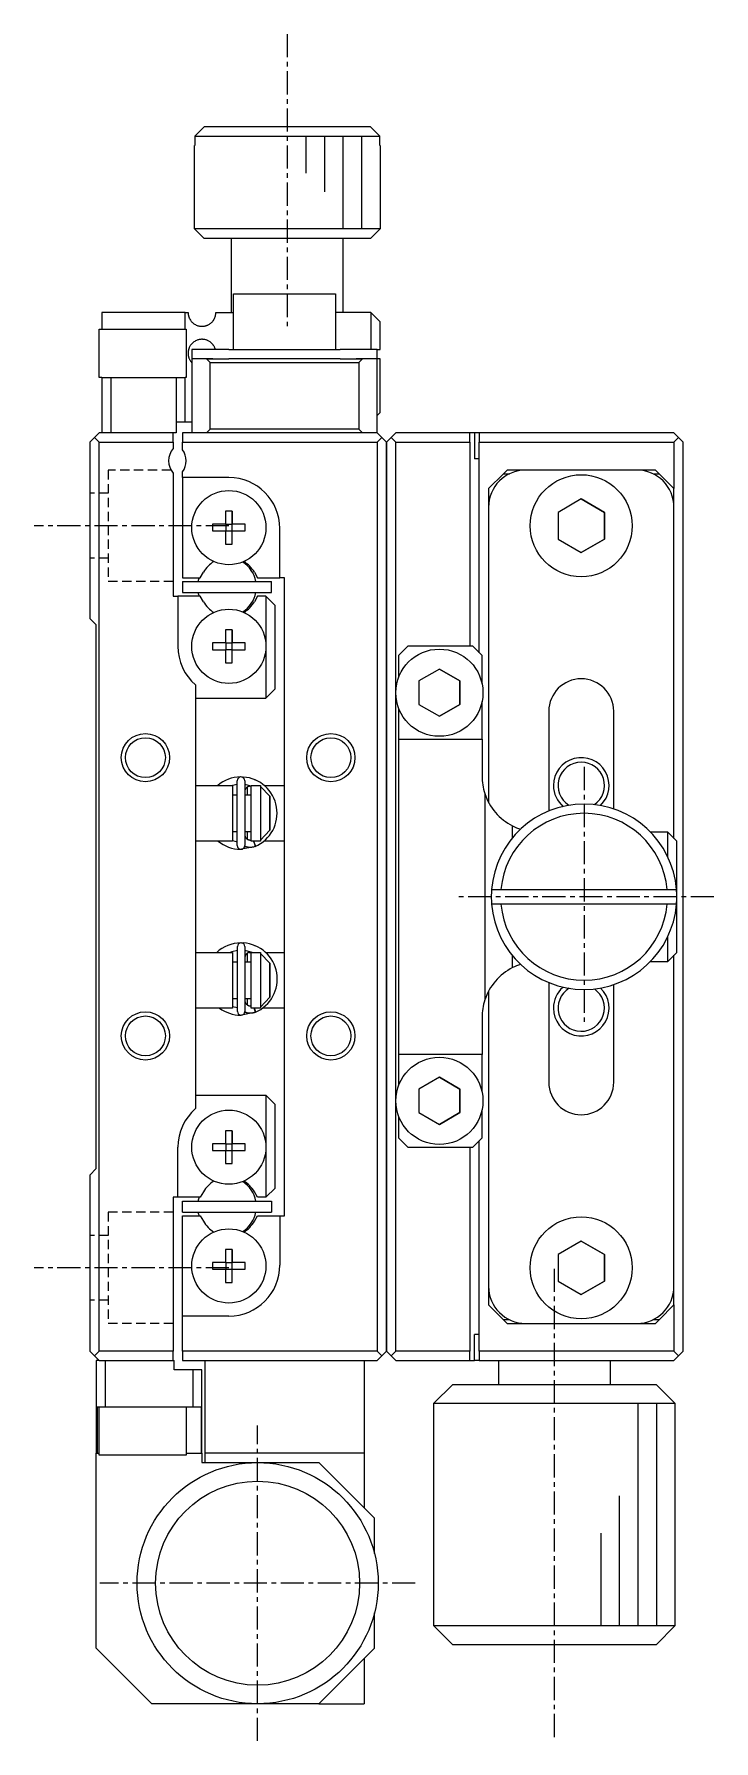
# Model space of a CAD drawing. Extents: x 10 to 365, y 10 to 229.
# Drawn here: x 168.6 to 205.3, y 103.5 to 195.5 of the extents above; entities that cross this region are included whole.
import ezdxf

# ---------------------------------------------------------------- set-up
doc = ezdxf.new("R2010")
doc.units = 0
doc.linetypes.add('CENTER', pattern=[2, 1.25, -0.25, 0.25, -0.25])
doc.linetypes.add('DASHED', pattern=[0.75, 0.5, -0.25])
doc.layers.get('0').update_dxf_attribs({"linetype": 'CONTINUOUS'})
doc.layers.add('CENTER', color=1, linetype='CENTER')

msp = doc.modelspace()

# ---------------------------------------------------------------- linework, layer by layer
at = {"color": 7, "linetype": 'CONTINUOUS'}
for p, q in [((177.797, 190.5), (177.295, 190)), ((186.761, 190.5), (177.797, 190.5)), ((187.263, 190), (186.761, 190.5)), ((177.295, 190), (187.263, 190)), ((177.295, 190), (177.295, 189.5)), ((187.263, 189.5), (187.263, 190)), ((177.295, 189.5), (177.279, 189.5)), ((177.279, 185), (177.279, 189.5)), ((187.279, 189.5), (187.263, 189.5)), ((187.279, 189.5), (187.279, 185)), ((187.279, 185), (177.279, 185)), ((177.779, 184.5), (177.279, 185)), ((187.279, 185), (186.779, 184.5)), ((177.779, 184.5), (186.779, 184.5)), ((179.279, 180.5), (179.279, 184.5)), ((185.279, 184.5), (185.279, 180.5)), ((179.379, 181.5), (184.879, 181.5)), ((179.379, 178.5), (179.379, 181.5)), ((184.879, 181.5), (184.879, 178.5)), ((176.779, 180.5), (172.279, 180.5)), ((172.279, 180.5), (172.279, 179.6)), ((176.779, 179.6), (176.779, 180.5)), ((176.779, 180.5), (176.929, 180.5)), ((176.929, 180.5), (176.929, 180.488)), ((176.929, 180.488), (176.93, 180.476)), ((176.93, 180.476), (176.93, 180.464)), ((176.93, 180.464), (176.931, 180.452)), ((176.931, 180.452), (176.932, 180.44)), ((176.932, 180.44), (176.933, 180.429)), ((176.933, 180.429), (176.934, 180.417)), ((176.934, 180.417), (176.935, 180.406)), ((176.935, 180.406), (176.938, 180.387)), ((176.938, 180.387), (176.941, 180.368)), ((176.941, 180.368), (176.944, 180.349)), ((176.944, 180.349), (176.948, 180.332)), ((176.948, 180.332), (176.953, 180.314)), ((178.404, 180.306), (178.411, 180.335)), ((178.411, 180.335), (178.417, 180.364)), ((178.417, 180.364), (178.422, 180.397)), ((178.422, 180.397), (178.426, 180.431)), ((178.426, 180.431), (178.428, 180.465)), ((178.428, 180.465), (178.429, 180.5)), ((178.429, 180.5), (179.379, 180.5)), ((186.779, 180.5), (184.879, 180.5)), ((186.779, 180.5), (187.279, 180)), ((186.779, 180.5), (186.779, 178.5)), ((172.129, 179.6), (176.829, 179.6)), ((172.129, 177), (172.129, 179.6)), ((176.829, 179.6), (176.829, 177)), ((176.953, 180.314), (176.957, 180.298)), ((176.957, 180.298), (176.964, 180.274)), ((176.964, 180.274), (176.972, 180.251)), ((176.972, 180.251), (176.983, 180.221)), ((176.983, 180.221), (176.995, 180.193)), ((176.995, 180.193), (177.008, 180.166)), ((177.008, 180.166), (177.028, 180.127)), ((177.028, 180.127), (177.053, 180.087)), ((177.053, 180.087), (177.08, 180.049)), ((177.08, 180.049), (177.109, 180.013)), ((177.109, 180.013), (177.139, 179.979)), ((177.139, 179.979), (177.172, 179.947)), ((177.172, 179.947), (177.207, 179.917)), ((177.207, 179.917), (177.243, 179.89)), ((177.243, 179.89), (177.282, 179.864)), ((177.282, 179.864), (177.323, 179.84)), ((177.323, 179.84), (177.367, 179.818)), ((177.367, 179.818), (177.413, 179.799)), ((177.413, 179.799), (177.461, 179.782)), ((177.461, 179.782), (177.511, 179.769)), ((177.511, 179.769), (177.547, 179.762)), ((177.547, 179.762), (177.582, 179.756)), ((177.582, 179.756), (177.619, 179.752)), ((177.619, 179.752), (177.647, 179.751)), ((177.647, 179.751), (177.676, 179.75)), ((177.676, 179.75), (177.715, 179.751)), ((177.715, 179.751), (177.755, 179.754)), ((177.755, 179.754), (177.788, 179.758)), ((177.788, 179.758), (177.821, 179.764)), ((177.821, 179.764), (177.855, 179.771)), ((177.855, 179.771), (177.883, 179.778)), ((177.883, 179.778), (177.911, 179.787)), ((177.911, 179.787), (177.939, 179.797)), ((177.939, 179.797), (177.967, 179.807)), ((177.967, 179.807), (177.994, 179.819)), ((177.994, 179.819), (178.021, 179.833)), ((178.021, 179.833), (178.049, 179.847)), ((178.049, 179.847), (178.076, 179.863)), ((178.076, 179.863), (178.103, 179.881)), ((178.103, 179.881), (178.129, 179.9)), ((178.129, 179.9), (178.155, 179.92)), ((178.155, 179.92), (178.178, 179.94)), ((178.178, 179.94), (178.2, 179.96)), ((178.2, 179.96), (178.222, 179.982)), ((178.222, 179.982), (178.239, 180.001)), ((178.239, 180.001), (178.256, 180.021)), ((178.256, 180.021), (178.272, 180.041)), ((178.272, 180.041), (178.293, 180.069)), ((178.293, 180.069), (178.313, 180.099)), ((178.313, 180.099), (178.323, 180.115)), ((178.323, 180.115), (178.332, 180.131)), ((178.332, 180.131), (178.345, 180.155)), ((178.345, 180.155), (178.357, 180.18)), ((178.357, 180.18), (178.369, 180.205)), ((178.369, 180.205), (178.379, 180.229)), ((178.379, 180.229), (178.388, 180.254)), ((178.388, 180.254), (178.396, 180.278)), ((178.396, 180.278), (178.404, 180.306)), ((187.279, 178.5), (187.279, 180)), ((176.952, 178.483), (176.949, 178.469)), ((176.956, 178.498), (176.952, 178.483)), ((176.964, 178.524), (176.956, 178.498)), ((176.972, 178.55), (176.964, 178.524)), ((176.981, 178.575), (176.972, 178.55)), ((176.988, 178.592), (176.981, 178.575)), ((176.996, 178.609), (176.988, 178.592)), ((177.012, 178.642), (176.996, 178.609)), ((177.028, 178.673), (177.012, 178.642)), ((177.046, 178.702), (177.028, 178.673)), ((177.065, 178.73), (177.046, 178.702)), ((177.096, 178.772), (177.065, 178.73)), ((177.13, 178.811), (177.096, 178.772)), ((177.129, 178.5), (177.129, 178)), ((179.129, 178.5), (177.129, 178.5)), ((177.166, 178.847), (177.13, 178.811)), ((177.204, 178.88), (177.166, 178.847)), ((177.244, 178.911), (177.204, 178.88)), ((177.286, 178.938), (177.244, 178.911)), ((177.329, 178.963), (177.286, 178.938)), ((177.375, 178.986), (177.329, 178.963)), ((177.412, 179.001), (177.375, 178.986)), ((177.451, 179.014), (177.412, 179.001)), ((177.49, 179.026), (177.451, 179.014)), ((177.53, 179.035), (177.49, 179.026)), ((177.572, 179.042), (177.53, 179.035)), ((177.614, 179.047), (177.572, 179.042)), ((177.657, 179.05), (177.614, 179.047)), ((177.701, 179.05), (177.657, 179.05)), ((177.734, 179.048), (177.701, 179.05)), ((177.768, 179.045), (177.734, 179.048)), ((177.802, 179.04), (177.768, 179.045)), ((177.84, 179.032), (177.802, 179.04)), ((177.879, 179.023), (177.84, 179.032)), ((177.91, 179.014), (177.879, 179.023)), ((177.941, 179.003), (177.91, 179.014)), ((177.972, 178.99), (177.941, 179.003)), ((177.997, 178.98), (177.972, 178.99)), ((178.021, 178.968), (177.997, 178.98)), ((178.052, 178.951), (178.021, 178.968)), ((178.083, 178.932), (178.052, 178.951)), ((178.114, 178.911), (178.083, 178.932)), ((178.136, 178.895), (178.114, 178.911)), ((178.158, 178.877), (178.136, 178.895)), ((178.177, 178.861), (178.158, 178.877)), ((178.196, 178.844), (178.177, 178.861)), ((178.214, 178.826), (178.196, 178.844)), ((178.237, 178.801), (178.214, 178.826)), ((178.26, 178.774), (178.237, 178.801)), ((178.276, 178.754), (178.26, 178.774)), ((178.291, 178.734), (178.276, 178.754)), ((178.306, 178.712), (178.291, 178.734)), ((178.32, 178.69), (178.306, 178.712)), ((178.334, 178.667), (178.32, 178.69)), ((178.346, 178.643), (178.334, 178.667)), ((178.357, 178.621), (178.346, 178.643)), ((178.367, 178.599), (178.357, 178.621)), ((178.377, 178.576), (178.367, 178.599)), ((178.386, 178.551), (178.377, 178.576)), ((178.394, 178.526), (178.386, 178.551)), ((178.402, 178.5), (178.394, 178.526)), ((179.129, 178.5), (185.129, 178.5)), ((187.129, 178.5), (185.129, 178.5)), ((187.129, 178), (187.129, 178.5)), ((187.129, 178.5), (187.279, 178.5)), ((176.93, 178.324), (176.929, 178.312)), ((176.929, 178.312), (176.929, 178.3)), ((176.929, 178.3), (176.929, 178.288)), ((176.929, 178.288), (176.93, 178.277)), ((176.931, 178.347), (176.93, 178.336)), ((176.93, 178.336), (176.93, 178.324)), ((176.93, 178.277), (176.93, 178.263)), ((176.93, 178.263), (176.931, 178.25)), ((176.932, 178.359), (176.931, 178.347)), ((176.931, 178.25), (176.932, 178.237)), ((176.933, 178.37), (176.932, 178.359)), ((176.932, 178.237), (176.933, 178.223)), ((176.934, 178.385), (176.933, 178.37)), ((176.933, 178.223), (176.935, 178.211)), ((176.936, 178.399), (176.934, 178.385)), ((176.935, 178.211), (176.936, 178.198)), ((176.938, 178.413), (176.936, 178.399)), ((176.936, 178.198), (176.939, 178.178)), ((176.94, 178.427), (176.938, 178.413)), ((176.939, 178.178), (176.943, 178.159)), ((176.943, 178.441), (176.94, 178.427)), ((176.945, 178.454), (176.943, 178.441)), ((176.943, 178.159), (176.946, 178.14)), ((176.949, 178.469), (176.945, 178.454)), ((176.946, 178.14), (176.951, 178.122)), ((176.951, 178.122), (176.955, 178.105)), ((176.955, 178.105), (176.96, 178.088)), ((176.96, 178.088), (176.968, 178.062)), ((176.968, 178.062), (176.976, 178.038)), ((176.976, 178.038), (176.986, 178.014)), ((176.986, 178.014), (176.998, 177.987)), ((176.998, 177.987), (177.01, 177.961)), ((177.01, 177.961), (177.024, 177.936)), ((177.024, 177.936), (177.041, 177.906)), ((177.041, 177.906), (177.06, 177.877)), ((177.06, 177.877), (177.089, 177.837)), ((177.089, 177.837), (177.121, 177.799)), ((177.121, 177.799), (177.129, 177.79)), ((177.929, 178), (177.129, 178)), ((177.129, 178), (177.129, 174)), ((178.257, 178), (177.929, 178)), ((177.929, 178), (178.129, 177.8)), ((177.929, 178), (178.257, 178)), ((178.129, 177.8), (186.129, 177.8)), ((178.129, 174.2), (178.129, 177.8)), ((178.257, 178), (179.129, 178)), ((185.129, 178), (179.129, 178)), ((185.129, 178), (186.001, 178)), ((186.329, 178), (186.001, 178)), ((186.001, 178), (186.329, 178)), ((186.129, 177.8), (186.329, 178)), ((186.129, 177.8), (186.129, 174.2)), ((187.129, 178), (186.329, 178)), ((187.129, 174), (187.129, 178)), ((187.279, 178), (187.129, 178)), ((187.279, 175.1), (187.279, 178)), ((172.279, 177), (172.129, 177)), ((172.279, 177), (172.779, 177)), ((172.279, 177), (172.279, 174)), ((172.779, 177), (176.279, 177)), ((172.779, 174), (172.779, 177)), ((176.279, 177), (176.279, 174.6)), ((176.279, 177), (176.779, 177)), ((176.829, 177), (176.779, 177)), ((176.779, 174.6), (176.779, 177)), ((187.279, 175.1), (187.129, 174.95)), ((172.129, 174), (171.879, 173.75)), ((176.129, 174), (172.129, 174)), ((176.279, 174), (176.129, 174)), ((176.129, 173.5), (176.129, 174)), ((176.279, 174.6), (176.279, 174)), ((176.279, 174.6), (176.779, 174.6)), ((187.129, 174), (176.629, 174)), ((176.629, 174), (176.629, 173.5)), ((176.779, 174.6), (177.129, 174.6)), ((178.129, 174.2), (177.929, 174)), ((186.129, 174.2), (178.129, 174.2)), ((186.329, 174), (186.129, 174.2)), ((187.379, 173.75), (187.129, 174)), ((188.129, 174), (187.879, 173.75)), ((192.129, 174), (188.129, 174)), ((192.129, 173.5), (192.129, 174)), ((192.379, 174), (192.129, 174)), ((192.379, 174), (192.379, 172.6)), ((192.629, 174), (192.379, 174)), ((203.129, 174), (192.629, 174)), ((192.629, 174), (192.629, 173.5)), ((203.379, 173.75), (203.129, 174)), ((171.629, 173.5), (171.879, 173.75)), ((171.629, 173.5), (171.629, 164)), ((171.879, 173.75), (172.129, 173.5)), ((172.129, 173.5), (176.129, 173.5)), ((172.129, 124.5), (172.129, 173.5)), ((176.129, 173.5), (176.129, 173.161)), ((176.629, 173.5), (187.129, 173.5)), ((176.629, 173.1), (176.629, 173.5)), ((187.129, 173.5), (187.379, 173.75)), ((187.129, 173.5), (187.129, 124.5)), ((187.379, 173.75), (187.629, 173.5)), ((187.879, 173.75), (187.629, 173.5)), ((187.629, 124.5), (187.629, 173.5)), ((187.629, 173.5), (187.629, 124.5)), ((187.879, 173.75), (188.129, 173.5)), ((188.129, 173.5), (192.129, 173.5)), ((188.129, 160), (188.129, 173.5)), ((192.129, 173.5), (192.129, 162.5)), ((192.629, 173.5), (203.129, 173.5)), ((192.629, 162.15), (192.629, 173.5)), ((203.129, 173.5), (203.379, 173.75)), ((203.129, 173.5), (203.129, 171)), ((203.629, 173.5), (203.379, 173.75)), ((203.629, 124.5), (203.629, 173.5)), ((192.629, 172.6), (192.379, 172.6)), ((176.129, 171.839), (176.129, 165.2)), ((176.629, 171.6), (176.629, 171.9)), ((179.129, 171.6), (176.629, 171.6)), ((176.629, 171.6), (176.629, 166.2)), ((193.129, 171), (193.929, 171.8)), ((194.129, 172), (193.929, 171.8)), ((193.929, 171.8), (194.257, 171.8)), ((195.129, 172), (194.129, 172)), ((201.129, 172), (195.129, 172)), ((202.129, 172), (201.129, 172)), ((202.001, 171.8), (202.329, 171.8)), ((202.329, 171.8), (202.129, 172)), ((202.329, 171.8), (203.129, 171)), ((193.129, 171), (193.129, 170)), ((198.129, 170.443), (196.879, 169.722)), ((199.379, 169.722), (198.129, 170.443)), ((198.129, 170.443), (199.379, 169.722)), ((203.129, 170), (203.129, 171)), ((178.949, 169.786), (178.949, 169.08)), ((179.309, 169.786), (178.949, 169.786)), ((179.309, 169.08), (179.309, 169.786)), ((179.309, 169.786), (179.309, 169.08)), ((193.129, 170), (193.129, 154.094)), ((196.879, 169.722), (196.879, 168.278)), ((199.379, 168.278), (199.379, 169.722)), ((199.379, 169.722), (199.379, 168.278)), ((203.129, 152.15), (203.129, 170)), ((178.243, 169.08), (178.243, 168.72)), ((178.949, 169.08), (178.243, 169.08)), ((178.243, 168.72), (178.949, 168.72)), ((178.96, 169.07), (178.949, 169.08)), ((178.96, 168.73), (178.949, 168.72)), ((178.949, 168.72), (178.949, 168.014)), ((178.96, 169.07), (178.96, 168.73)), ((179.299, 169.07), (178.96, 169.07)), ((178.96, 168.73), (179.299, 168.73)), ((179.299, 169.07), (179.309, 169.08)), ((179.299, 168.73), (179.299, 169.07)), ((179.299, 168.73), (179.309, 168.72)), ((180.016, 169.08), (179.309, 169.08)), ((179.309, 168.72), (180.016, 168.72)), ((179.309, 168.014), (179.309, 168.72)), ((179.309, 168.014), (179.309, 168.72)), ((180.016, 168.72), (180.016, 169.08)), ((181.879, 166.2), (181.879, 168.85)), ((178.949, 168.014), (179.309, 168.014)), ((196.879, 168.278), (198.129, 167.557)), ((198.129, 167.557), (199.379, 168.278)), ((199.379, 168.278), (198.129, 167.557)), ((176.629, 166.2), (177.585, 166.2)), ((176.629, 166), (181.429, 166)), ((176.629, 166), (176.629, 165.4)), ((177.585, 166.2), (177.754, 166.494)), ((180.504, 166.494), (180.674, 166.2)), ((180.674, 166.2), (181.879, 166.2)), ((181.429, 165.4), (181.429, 166)), ((182.129, 166.2), (181.879, 166.2)), ((182.129, 164), (182.129, 166.2)), ((176.129, 165.2), (176.379, 165.2)), ((176.379, 165.2), (176.379, 162.5)), ((177.585, 165.2), (176.379, 165.2)), ((176.629, 165.4), (181.429, 165.4)), ((177.754, 164.906), (177.585, 165.2)), ((180.674, 165.2), (180.504, 164.906)), ((181.129, 165.2), (180.674, 165.2)), ((181.129, 165.2), (181.129, 162.5)), ((181.629, 164.7), (181.129, 165.2)), ((181.629, 160.2), (181.629, 164.7)), ((171.979, 163.65), (171.629, 164)), ((182.129, 131.8), (182.129, 164)), ((171.979, 134.35), (171.979, 163.65)), ((178.949, 163.386), (178.949, 162.68)), ((179.309, 163.386), (178.949, 163.386)), ((179.309, 162.68), (179.309, 163.386)), ((179.309, 163.386), (179.309, 162.68)), ((178.243, 162.68), (178.243, 162.32)), ((178.949, 162.68), (178.243, 162.68)), ((178.243, 162.32), (178.949, 162.32)), ((178.96, 162.67), (178.949, 162.68)), ((178.96, 162.33), (178.949, 162.32)), ((178.949, 162.32), (178.949, 161.614)), ((178.96, 162.67), (178.96, 162.33)), ((179.299, 162.67), (178.96, 162.67)), ((178.96, 162.33), (179.299, 162.33)), ((179.299, 162.67), (179.309, 162.68)), ((179.299, 162.33), (179.299, 162.67)), ((179.299, 162.33), (179.309, 162.32)), ((180.016, 162.68), (179.309, 162.68)), ((179.309, 162.32), (180.016, 162.32)), ((179.309, 161.614), (179.309, 162.32)), ((179.309, 161.614), (179.309, 162.32)), ((180.016, 162.32), (180.016, 162.68)), ((181.129, 162.5), (181.129, 159.7)), ((188.779, 162.5), (188.279, 162)), ((188.279, 162), (188.279, 160.826)), ((192.279, 162.5), (188.779, 162.5)), ((192.779, 162), (192.279, 162.5)), ((192.779, 160.482), (192.779, 162)), ((178.949, 161.614), (179.309, 161.614)), ((190.479, 161.27), (189.379, 160.635)), ((191.579, 160.635), (190.479, 161.27)), ((190.479, 161.27), (191.579, 160.635)), ((177.329, 160.421), (177.329, 137.579)), ((181.129, 159.7), (181.629, 160.2)), ((189.379, 160.635), (189.379, 159.365)), ((191.579, 159.365), (191.579, 160.635)), ((191.579, 160.635), (191.579, 159.365)), ((177.329, 159.7), (181.129, 159.7)), ((188.129, 138), (188.129, 160)), ((188.279, 159.174), (188.279, 157.5)), ((189.379, 159.365), (190.479, 158.73)), ((190.479, 158.73), (191.579, 159.365)), ((191.579, 159.365), (190.479, 158.73)), ((192.779, 157.5), (192.779, 159.518)), ((196.379, 159), (196.379, 153.625)), ((199.879, 153.737), (199.879, 159)), ((188.279, 157.5), (192.779, 157.5)), ((188.279, 157.5), (188.279, 140.5)), ((192.779, 157.5), (192.779, 155.5)), ((177.329, 155), (179.329, 155)), ((179.581, 155.046), (179.329, 154.991)), ((179.329, 155), (179.329, 154.5)), ((179.329, 155), (179.329, 152)), ((179.581, 151.758), (179.581, 155.258)), ((179.803, 155.457), (179.904, 155.453)), ((179.981, 155.258), (179.981, 151.758)), ((180.329, 154.959), (179.981, 155.046)), ((179.982, 154.678), (179.981, 154.663)), ((179.981, 154.663), (179.981, 154.656)), ((179.984, 154.693), (179.982, 154.678)), ((179.986, 154.707), (179.984, 154.693)), ((179.988, 154.722), (179.986, 154.707)), ((179.992, 154.736), (179.988, 154.722)), ((179.996, 154.75), (179.992, 154.736)), ((180.001, 154.764), (179.996, 154.75)), ((180.007, 154.778), (180.001, 154.764)), ((180.013, 154.791), (180.007, 154.778)), ((180.02, 154.804), (180.013, 154.791)), ((180.027, 154.817), (180.02, 154.804)), ((180.036, 154.829), (180.027, 154.817)), ((180.044, 154.841), (180.036, 154.829)), ((180.054, 154.853), (180.044, 154.841)), ((180.063, 154.864), (180.054, 154.853)), ((180.074, 154.875), (180.063, 154.864)), ((180.085, 154.885), (180.074, 154.875)), ((180.096, 154.894), (180.085, 154.885)), ((180.108, 154.903), (180.096, 154.894)), ((180.12, 154.911), (180.108, 154.903)), ((180.133, 154.919), (180.12, 154.911)), ((180.129, 154.5), (180.129, 154.917)), ((180.146, 154.926), (180.133, 154.919)), ((180.16, 154.932), (180.146, 154.926)), ((180.173, 154.938), (180.16, 154.932)), ((180.187, 154.942), (180.173, 154.938)), ((180.202, 154.947), (180.187, 154.942)), ((180.216, 154.95), (180.202, 154.947)), ((180.231, 154.953), (180.216, 154.95)), ((180.245, 154.955), (180.231, 154.953)), ((180.26, 154.956), (180.245, 154.955)), ((180.275, 154.957), (180.26, 154.956)), ((180.29, 154.956), (180.275, 154.957)), ((180.305, 154.955), (180.29, 154.956)), ((180.319, 154.953), (180.305, 154.955)), ((180.329, 154.952), (180.319, 154.953)), ((180.329, 152), (180.329, 155)), ((180.329, 155), (180.829, 155)), ((180.496, 155.321), (180.548, 155.301)), ((180.548, 155.3), (180.558, 155.296)), ((180.829, 155), (180.829, 154.946)), ((180.829, 154.946), (180.829, 152.054)), ((181.329, 154.417), (180.829, 154.946)), ((181.034, 155), (181.034, 155)), ((181.035, 155), (181.035, 155)), ((181.035, 155), (182.129, 155)), ((192.929, 154.563), (192.929, 143.437)), ((179.329, 154.5), (179.329, 152.5)), ((179.329, 154.5), (179.329, 152.5)), ((179.329, 154.5), (179.581, 154.5)), ((179.981, 154.5), (180.329, 154.5)), ((181.329, 152.583), (181.329, 154.417)), ((181.329, 154.417), (181.329, 152.583)), ((194.429, 152.19), (194.429, 152.821)), ((179.329, 152), (177.329, 152)), ((179.329, 152.5), (179.329, 152)), ((179.581, 152.5), (179.329, 152.5)), ((179.329, 152.025), (179.581, 151.97)), ((180.329, 152.5), (179.981, 152.5)), ((179.981, 152.36), (179.982, 152.346)), ((179.982, 152.346), (179.983, 152.331)), ((179.983, 152.331), (179.985, 152.316)), ((179.985, 152.316), (179.987, 152.302)), ((179.987, 152.302), (179.99, 152.287)), ((179.99, 152.287), (179.994, 152.273)), ((179.994, 152.273), (179.999, 152.259)), ((179.999, 152.259), (180.004, 152.245)), ((180.004, 152.245), (180.01, 152.232)), ((180.01, 152.232), (180.016, 152.218)), ((180.016, 152.218), (180.023, 152.206)), ((180.023, 152.206), (180.031, 152.193)), ((180.031, 152.193), (180.04, 152.181)), ((180.04, 152.181), (180.049, 152.169)), ((180.049, 152.169), (180.058, 152.158)), ((180.058, 152.158), (180.068, 152.147)), ((180.068, 152.147), (180.079, 152.137)), ((180.079, 152.137), (180.09, 152.127)), ((180.09, 152.127), (180.102, 152.118)), ((180.102, 152.118), (180.114, 152.109)), ((180.114, 152.109), (180.126, 152.102)), ((180.126, 152.102), (180.139, 152.094)), ((180.129, 152.1), (180.129, 152.5)), ((180.139, 152.094), (180.152, 152.088)), ((180.152, 152.088), (180.166, 152.082)), ((180.166, 152.082), (180.18, 152.076)), ((180.18, 152.076), (180.194, 152.072)), ((180.194, 152.072), (180.208, 152.068)), ((180.208, 152.068), (180.222, 152.065)), ((180.222, 152.065), (180.237, 152.062)), ((180.237, 152.062), (180.252, 152.061)), ((180.252, 152.061), (180.267, 152.06)), ((180.267, 152.06), (180.281, 152.06)), ((180.281, 152.06), (180.296, 152.06)), ((180.296, 152.06), (180.311, 152.062)), ((180.311, 152.062), (180.326, 152.064)), ((180.326, 152.064), (180.329, 152.064)), ((180.829, 152), (180.329, 152)), ((180.451, 152), (180.457, 151.988)), ((180.457, 151.988), (180.464, 151.975)), ((180.488, 151.948), (180.462, 152)), ((180.464, 151.975), (180.47, 151.961)), ((180.47, 151.961), (180.477, 151.947)), ((180.477, 151.947), (180.483, 151.933)), ((180.483, 151.933), (180.489, 151.919)), ((180.557, 151.72), (180.488, 151.948)), ((180.489, 151.919), (180.496, 151.905)), ((180.496, 151.905), (180.502, 151.89)), ((180.502, 151.89), (180.508, 151.876)), ((180.508, 151.876), (180.513, 151.861)), ((180.513, 151.861), (180.519, 151.847)), ((180.519, 151.847), (180.524, 151.834)), ((180.524, 151.834), (180.528, 151.82)), ((180.528, 151.82), (180.533, 151.808)), ((180.533, 151.808), (180.537, 151.795)), ((180.829, 152.054), (181.329, 152.583)), ((180.829, 152.054), (180.829, 152)), ((182.129, 152), (181.016, 152)), ((201.85, 152.5), (202.779, 152.5)), ((202.779, 152.5), (202.779, 151.179)), ((203.279, 152), (202.779, 152.5)), ((203.279, 149), (203.279, 152)), ((180.496, 151.695), (179.809, 151.559)), ((179.981, 151.726), (179.979, 151.727)), ((180.012, 151.712), (179.981, 151.726)), ((180.045, 151.7), (180.012, 151.712)), ((180.077, 151.689), (180.045, 151.7)), ((180.111, 151.68), (180.077, 151.689)), ((180.144, 151.672), (180.111, 151.68)), ((180.178, 151.667), (180.144, 151.672)), ((180.213, 151.663), (180.178, 151.667)), ((180.247, 151.66), (180.213, 151.663)), ((180.282, 151.66), (180.247, 151.66)), ((180.316, 151.661), (180.282, 151.66)), ((180.35, 151.664), (180.316, 151.661)), ((180.385, 151.668), (180.35, 151.664)), ((180.419, 151.674), (180.385, 151.668)), ((180.452, 151.682), (180.419, 151.674)), ((180.485, 151.692), (180.452, 151.682)), ((180.518, 151.703), (180.485, 151.692)), ((180.548, 151.715), (180.518, 151.703)), ((180.537, 151.795), (180.54, 151.784)), ((180.54, 151.784), (180.543, 151.773)), ((180.543, 151.773), (180.546, 151.763)), ((180.546, 151.763), (180.548, 151.753)), ((180.548, 151.753), (180.55, 151.745)), ((180.551, 151.719), (180.548, 151.715)), ((180.55, 151.745), (180.551, 151.737)), ((180.551, 151.737), (180.552, 151.731)), ((180.552, 151.721), (180.551, 151.719)), ((180.552, 151.731), (180.552, 151.726)), ((180.552, 151.726), (180.552, 151.721)), ((193.295, 149.4), (193.797, 149.4)), ((193.797, 149.4), (202.761, 149.4)), ((202.761, 149.4), (203.263, 149.4)), ((193.797, 148.6), (193.295, 148.6)), ((202.761, 148.6), (193.797, 148.6)), ((203.263, 148.6), (202.761, 148.6)), ((203.279, 146), (203.279, 149)), ((179.592, 142.816), (179.592, 146.316)), ((179.814, 146.515), (179.915, 146.511)), ((179.992, 146.316), (179.992, 142.816)), ((180.506, 146.379), (180.559, 146.359)), ((180.559, 146.358), (180.612, 146.334)), ((202.779, 146.821), (202.779, 145.5)), ((177.329, 146), (179.329, 146)), ((179.296, 146.036), (179.201, 146)), ((179.592, 146.104), (179.296, 146.036)), ((179.329, 146), (179.329, 145.5)), ((179.329, 146), (179.329, 143)), ((179.329, 145.5), (179.329, 143.5)), ((179.329, 145.5), (179.329, 143.5)), ((179.329, 145.5), (179.592, 145.5)), ((180.334, 146.019), (179.992, 146.104)), ((179.993, 145.736), (179.992, 145.721)), ((179.992, 145.721), (179.992, 145.714)), ((179.992, 145.5), (180.329, 145.5)), ((179.994, 145.751), (179.993, 145.736)), ((179.996, 145.765), (179.994, 145.751)), ((179.999, 145.78), (179.996, 145.765)), ((180.003, 145.794), (179.999, 145.78)), ((180.007, 145.808), (180.003, 145.794)), ((180.012, 145.822), (180.007, 145.808)), ((180.017, 145.836), (180.012, 145.822)), ((180.024, 145.849), (180.017, 145.836)), ((180.031, 145.862), (180.024, 145.849)), ((180.038, 145.875), (180.031, 145.862)), ((180.046, 145.888), (180.038, 145.875)), ((180.055, 145.899), (180.046, 145.888)), ((180.064, 145.911), (180.055, 145.899)), ((180.074, 145.922), (180.064, 145.911)), ((180.085, 145.933), (180.074, 145.922)), ((180.096, 145.943), (180.085, 145.933)), ((180.107, 145.952), (180.096, 145.943)), ((180.119, 145.961), (180.107, 145.952)), ((180.131, 145.969), (180.119, 145.961)), ((180.129, 145.5), (180.129, 145.968)), ((180.144, 145.977), (180.131, 145.969)), ((180.157, 145.984), (180.144, 145.977)), ((180.17, 145.99), (180.157, 145.984)), ((180.184, 145.996), (180.17, 145.99)), ((180.198, 146.001), (180.184, 145.996)), ((180.197, 146), (180.329, 146)), ((180.212, 146.005), (180.198, 146.001)), ((180.227, 146.008), (180.212, 146.005)), ((180.242, 146.011), (180.227, 146.008)), ((180.256, 146.013), (180.242, 146.011)), ((180.271, 146.014), (180.256, 146.013)), ((180.286, 146.015), (180.271, 146.014)), ((180.301, 146.014), (180.286, 146.015)), ((180.315, 146.013), (180.301, 146.014)), ((180.329, 146.012), (180.315, 146.013)), ((180.378, 146), (180.329, 146.012)), ((180.329, 143), (180.329, 146)), ((180.329, 146), (180.829, 146)), ((180.382, 146), (180.334, 146.019)), ((180.829, 146), (180.829, 145.946)), ((180.829, 145.946), (180.829, 143.054)), ((181.329, 145.417), (180.829, 145.946)), ((181.112, 146), (182.129, 146)), ((181.329, 143.583), (181.329, 145.417)), ((181.329, 145.417), (181.329, 143.583)), ((194.429, 145.179), (194.429, 145.81)), ((202.779, 145.5), (201.85, 145.5)), ((202.779, 145.5), (203.279, 146)), ((203.129, 128), (203.129, 145.85)), ((180.829, 143.054), (181.329, 143.583)), ((193.129, 143.906), (193.129, 128)), ((196.379, 144.375), (196.379, 139)), ((199.879, 139), (199.879, 144.263)), ((179.329, 143), (177.329, 143)), ((179.329, 143.5), (179.329, 143)), ((179.592, 143.5), (179.329, 143.5)), ((179.329, 143.086), (179.592, 143.028)), ((180.507, 142.753), (179.819, 142.617)), ((179.991, 142.784), (179.99, 142.785)), ((180.023, 142.77), (179.991, 142.784)), ((180.329, 143.5), (179.992, 143.5)), ((179.992, 143.418), (179.992, 143.404)), ((179.992, 143.404), (179.993, 143.389)), ((179.993, 143.389), (179.995, 143.374)), ((179.995, 143.374), (179.998, 143.36)), ((179.998, 143.36), (180.001, 143.345)), ((180.001, 143.345), (180.005, 143.331)), ((180.005, 143.331), (180.009, 143.317)), ((180.009, 143.317), (180.014, 143.303)), ((180.014, 143.303), (180.02, 143.29)), ((180.02, 143.29), (180.027, 143.276)), ((180.055, 142.758), (180.023, 142.77)), ((180.027, 143.276), (180.034, 143.264)), ((180.034, 143.264), (180.042, 143.251)), ((180.042, 143.251), (180.05, 143.239)), ((180.05, 143.239), (180.059, 143.227)), ((180.088, 142.747), (180.055, 142.758)), ((180.059, 143.227), (180.069, 143.216)), ((180.069, 143.216), (180.079, 143.205)), ((180.079, 143.205), (180.09, 143.195)), ((180.121, 142.738), (180.088, 142.747)), ((180.09, 143.195), (180.101, 143.185)), ((180.101, 143.185), (180.112, 143.176)), ((180.112, 143.176), (180.124, 143.168)), ((180.155, 142.73), (180.121, 142.738)), ((180.124, 143.168), (180.137, 143.16)), ((180.129, 143.164), (180.129, 143.5)), ((180.137, 143.16), (180.15, 143.152)), ((180.15, 143.152), (180.163, 143.146)), ((180.189, 142.725), (180.155, 142.73)), ((180.163, 143.146), (180.176, 143.14)), ((180.176, 143.14), (180.19, 143.134)), ((180.223, 142.721), (180.189, 142.725)), ((180.19, 143.134), (180.204, 143.13)), ((180.204, 143.13), (180.219, 143.126)), ((180.219, 143.126), (180.233, 143.123)), ((180.258, 142.718), (180.223, 142.721)), ((180.233, 143.123), (180.248, 143.12)), ((180.248, 143.12), (180.263, 143.119)), ((180.292, 142.718), (180.258, 142.718)), ((180.263, 143.119), (180.277, 143.118)), ((180.277, 143.118), (180.292, 143.118)), ((180.292, 143.118), (180.307, 143.118)), ((180.327, 142.719), (180.292, 142.718)), ((180.307, 143.118), (180.322, 143.12)), ((180.322, 143.12), (180.329, 143.121)), ((180.361, 142.722), (180.327, 142.719)), ((180.829, 143), (180.329, 143)), ((180.395, 142.726), (180.361, 142.722)), ((180.429, 142.732), (180.395, 142.726)), ((180.463, 142.74), (180.429, 142.732)), ((180.496, 142.75), (180.463, 142.74)), ((180.49, 143), (180.496, 142.986)), ((180.496, 142.986), (180.502, 142.972)), ((180.529, 142.761), (180.496, 142.75)), ((180.568, 142.778), (180.501, 143)), ((180.502, 142.972), (180.508, 142.958)), ((180.508, 142.958), (180.514, 142.944)), ((180.514, 142.944), (180.52, 142.929)), ((180.52, 142.929), (180.525, 142.915)), ((180.525, 142.915), (180.531, 142.902)), ((180.559, 142.773), (180.529, 142.761)), ((180.531, 142.902), (180.535, 142.888)), ((180.535, 142.888), (180.54, 142.875)), ((180.54, 142.875), (180.544, 142.863)), ((180.544, 142.863), (180.548, 142.851)), ((180.548, 142.851), (180.551, 142.84)), ((180.551, 142.84), (180.554, 142.829)), ((180.554, 142.829), (180.557, 142.819)), ((180.557, 142.819), (180.559, 142.81)), ((180.559, 142.81), (180.561, 142.802)), ((180.562, 142.777), (180.559, 142.773)), ((180.561, 142.802), (180.562, 142.795)), ((180.562, 142.795), (180.562, 142.789)), ((180.562, 142.789), (180.563, 142.783)), ((180.563, 142.783), (180.562, 142.779)), ((180.562, 142.779), (180.562, 142.777)), ((180.829, 143.054), (180.829, 143)), ((180.951, 143), (180.951, 143)), ((182.129, 143), (180.952, 143)), ((180.952, 143), (180.952, 143)), ((192.779, 142.5), (192.779, 140.5)), ((192.779, 140.5), (188.279, 140.5)), ((188.279, 140.5), (188.279, 138.826)), ((192.779, 138.482), (192.779, 140.5)), ((190.479, 139.27), (189.379, 138.635)), ((191.579, 138.635), (190.479, 139.27)), ((190.479, 139.27), (191.579, 138.635)), ((177.329, 138.3), (181.129, 138.3)), ((181.129, 138.3), (181.129, 135.5)), ((181.629, 137.8), (181.129, 138.3)), ((188.129, 124.5), (188.129, 138)), ((189.379, 138.635), (189.379, 137.365)), ((191.579, 137.365), (191.579, 138.635)), ((191.579, 138.635), (191.579, 137.365)), ((181.629, 133.3), (181.629, 137.8)), ((188.279, 137.174), (188.279, 136)), ((189.379, 137.365), (190.479, 136.73)), ((190.479, 136.73), (191.579, 137.365)), ((191.579, 137.365), (190.479, 136.73)), ((192.779, 136), (192.779, 137.518)), ((178.949, 136.386), (178.949, 135.68)), ((179.309, 136.386), (178.949, 136.386)), ((179.309, 135.68), (179.309, 136.386)), ((179.309, 136.386), (179.309, 135.68)), ((176.379, 132.8), (176.379, 135.5)), ((178.243, 135.68), (178.243, 135.32)), ((178.949, 135.68), (178.243, 135.68)), ((178.243, 135.32), (178.949, 135.32)), ((178.96, 135.67), (178.949, 135.68)), ((178.96, 135.33), (178.949, 135.32)), ((178.949, 135.32), (178.949, 134.614)), ((178.96, 135.67), (178.96, 135.33)), ((179.299, 135.67), (178.96, 135.67)), ((178.96, 135.33), (179.299, 135.33)), ((179.299, 135.67), (179.309, 135.68)), ((179.299, 135.33), (179.299, 135.67)), ((179.299, 135.33), (179.309, 135.32)), ((180.016, 135.68), (179.309, 135.68)), ((179.309, 135.32), (180.016, 135.32)), ((179.309, 134.614), (179.309, 135.32)), ((179.309, 134.614), (179.309, 135.32)), ((180.016, 135.32), (180.016, 135.68)), ((181.129, 135.5), (181.129, 132.8)), ((188.279, 136), (188.779, 135.5)), ((188.779, 135.5), (192.279, 135.5)), ((192.129, 135.5), (192.129, 124.5)), ((192.279, 135.5), (192.779, 136)), ((192.629, 124.5), (192.629, 135.85)), ((171.629, 134), (171.979, 134.35)), ((178.949, 134.614), (179.309, 134.614)), ((171.629, 134), (171.629, 124.5)), ((176.379, 132.8), (176.129, 132.8)), ((176.129, 132.8), (176.129, 124.5)), ((177.585, 132.8), (176.379, 132.8)), ((176.629, 132.6), (181.429, 132.6)), ((176.629, 132), (176.629, 132.6)), ((177.754, 133.094), (177.585, 132.8)), ((180.674, 132.8), (180.504, 133.094)), ((181.129, 132.8), (180.674, 132.8)), ((181.129, 132.8), (181.629, 133.3)), ((181.429, 132.6), (181.429, 132)), ((176.629, 132), (181.429, 132)), ((176.629, 131.8), (177.585, 131.8)), ((176.629, 126.4), (176.629, 131.8)), ((177.585, 131.8), (177.754, 131.506)), ((180.504, 131.506), (180.674, 131.8)), ((180.674, 131.8), (181.879, 131.8)), ((181.879, 131.8), (182.129, 131.8)), ((181.879, 131.8), (181.879, 129.15)), ((178.949, 129.986), (178.949, 129.28)), ((179.309, 129.986), (178.949, 129.986)), ((179.309, 129.28), (179.309, 129.986)), ((179.309, 129.986), (179.309, 129.28)), ((198.129, 130.443), (196.879, 129.722)), ((196.879, 129.722), (196.879, 128.278)), ((199.379, 129.722), (198.129, 130.443)), ((198.129, 130.443), (199.379, 129.722)), ((199.379, 128.278), (199.379, 129.722)), ((199.379, 129.722), (199.379, 128.278)), ((178.243, 129.28), (178.243, 128.92)), ((178.949, 129.28), (178.243, 129.28)), ((178.243, 128.92), (178.949, 128.92)), ((178.96, 129.27), (178.949, 129.28)), ((178.96, 128.93), (178.949, 128.92)), ((178.949, 128.92), (178.949, 128.214)), ((178.96, 129.27), (178.96, 128.93)), ((179.299, 129.27), (178.96, 129.27)), ((178.96, 128.93), (179.299, 128.93)), ((179.299, 129.27), (179.309, 129.28)), ((179.299, 128.93), (179.299, 129.27)), ((179.299, 128.93), (179.309, 128.92)), ((180.016, 129.28), (179.309, 129.28)), ((179.309, 128.92), (180.016, 128.92)), ((179.309, 128.214), (179.309, 128.92)), ((179.309, 128.214), (179.309, 128.92)), ((180.016, 128.92), (180.016, 129.28)), ((178.949, 128.214), (179.309, 128.214)), ((193.129, 128), (193.129, 127)), ((196.879, 128.278), (198.129, 127.557)), ((198.129, 127.557), (199.379, 128.278)), ((199.379, 128.278), (198.129, 127.557)), ((203.129, 127), (203.129, 128)), ((193.929, 126.2), (193.129, 127)), ((203.129, 127), (202.329, 126.2)), ((203.129, 127), (203.129, 124.5)), ((179.129, 126.4), (176.629, 126.4)), ((176.629, 124.5), (176.629, 126.4)), ((194.257, 126.2), (193.929, 126.2)), ((193.929, 126.2), (194.129, 126)), ((202.329, 126.2), (202.001, 126.2)), ((202.129, 126), (202.329, 126.2)), ((192.379, 124), (192.379, 125.4)), ((192.629, 125.4), (192.379, 125.4)), ((194.129, 126), (195.129, 126)), ((195.129, 126), (201.129, 126)), ((201.129, 126), (202.129, 126)), ((171.879, 124.25), (171.629, 124.5)), ((172.129, 124.5), (171.879, 124.25)), ((171.879, 124.25), (172.129, 124)), ((176.129, 124.5), (172.129, 124.5)), ((176.129, 124), (176.129, 124.5)), ((187.129, 124.5), (176.629, 124.5)), ((176.629, 124.5), (176.629, 124)), ((187.379, 124.25), (187.129, 124.5)), ((187.129, 124), (187.379, 124.25)), ((187.379, 124.25), (187.629, 124.5)), ((187.629, 124.5), (187.879, 124.25)), ((188.129, 124.5), (187.879, 124.25)), ((187.879, 124.25), (188.129, 124)), ((192.129, 124.5), (188.129, 124.5)), ((192.129, 124), (192.129, 124.5)), ((203.129, 124.5), (192.629, 124.5)), ((192.629, 124.5), (192.629, 124)), ((203.379, 124.25), (203.129, 124.5)), ((203.129, 124), (203.379, 124.25)), ((203.379, 124.25), (203.629, 124.5)), ((171.979, 124), (171.979, 121.5)), ((172.129, 124), (171.979, 124)), ((172.129, 124), (176.129, 124)), ((172.479, 121.5), (172.479, 124)), ((176.129, 124), (176.179, 124)), ((176.179, 123.5), (176.179, 124)), ((177.179, 123.5), (176.179, 123.5)), ((176.629, 124), (187.129, 124)), ((177.679, 123.5), (177.179, 123.5)), ((177.179, 123.5), (177.179, 121.5)), ((177.679, 121.5), (177.679, 123.5)), ((177.829, 124), (177.829, 119)), ((186.429, 124), (186.429, 119)), ((188.129, 124), (192.129, 124)), ((192.129, 124), (192.379, 124)), ((192.629, 124), (192.379, 124)), ((192.629, 124), (203.129, 124)), ((193.679, 122.7), (193.679, 124)), ((199.679, 124), (199.679, 122.7)), ((190.179, 121.7), (191.179, 122.7)), ((202.179, 122.7), (191.179, 122.7)), ((202.179, 122.7), (203.179, 121.7)), ((171.979, 121.5), (172.479, 121.5)), ((171.979, 121.5), (171.979, 119)), ((172.048, 119), (172.048, 121.5)), ((172.129, 118.9), (172.129, 121.5)), ((172.479, 121.5), (177.179, 121.5)), ((176.829, 121.5), (176.829, 118.9)), ((177.179, 121.5), (177.679, 121.5)), ((177.639, 121.5), (177.639, 119)), ((177.679, 119), (177.679, 121.5)), ((190.179, 121.7), (203.179, 121.7)), ((190.179, 109.7), (190.179, 121.7)), ((203.179, 121.7), (203.179, 109.7)), ((171.979, 119), (172.048, 119)), ((171.979, 108.5), (171.979, 119)), ((172.048, 119), (172.129, 119)), ((176.829, 118.9), (172.129, 118.9)), ((176.829, 119), (177.639, 119)), ((177.639, 119), (177.679, 119)), ((177.679, 119), (177.679, 118.5)), ((186.429, 119), (177.829, 119)), ((177.829, 119), (177.829, 118.5)), ((186.429, 119), (186.429, 116.05)), ((177.679, 118.5), (180.679, 118.5)), ((180.679, 118.5), (183.979, 118.5)), ((183.979, 118.5), (186.979, 115.5)), ((186.979, 113.6), (186.979, 115.5)), ((186.979, 108.5), (186.979, 110.4)), ((196.738, 109.7), (190.179, 109.7)), ((191.179, 108.7), (190.179, 109.7)), ((203.179, 109.7), (196.738, 109.7)), ((203.179, 109.7), (202.179, 108.7)), ((191.179, 108.7), (196.729, 108.7)), ((196.729, 108.7), (202.179, 108.7)), ((174.979, 105.5), (171.979, 108.5)), ((186.979, 108.5), (183.979, 105.5)), ((186.429, 107.95), (186.429, 105.5)), ((180.679, 105.5), (174.979, 105.5)), ((183.979, 105.5), (180.679, 105.5)), ((183.979, 105.5), (186.429, 105.5))]:
    msp.add_line(p, q, dxfattribs=at)
at = {"color": 3, "linetype": 'CONTINUOUS'}
for p, q in [((183.279, 190), (183.279, 188)), ((184.279, 190), (184.279, 187)), ((185.279, 190), (185.279, 185)), ((186.279, 190), (186.279, 185)), ((201.179, 121.7), (201.179, 109.7)), ((202.179, 121.7), (202.179, 109.7)), ((200.179, 116.7), (200.179, 109.7)), ((199.179, 114.7), (199.179, 109.7))]:
    msp.add_line(p, q, dxfattribs=at)
at = {"color": 3, "linetype": 'DASHED'}
for p, q in [((172.629, 172), (172.629, 166)), ((176.013, 172), (172.629, 172)), ((172.629, 170.75), (171.629, 170.75)), ((172.629, 167.25), (171.629, 167.25)), ((176.129, 166), (172.629, 166)), ((172.629, 132), (172.629, 126)), ((176.129, 132), (172.629, 132)), ((172.629, 130.75), (171.629, 130.75)), ((172.629, 127.25), (171.629, 127.25)), ((176.129, 126), (172.629, 126))]:
    msp.add_line(p, q, dxfattribs=at)
at = {"color": 7, "linetype": 'CONTINUOUS'}
for centre, radius in [((198.129, 169), 2.75), ((179.129, 168.9), 2), ((179.129, 162.5), 2), ((190.479, 160), 2.35), ((174.629, 156.5), 1.075), ((184.629, 156.5), 1.075), ((174.629, 141.5), 1.075), ((184.629, 141.5), 1.075), ((190.479, 138), 2.35), ((179.129, 135.5), 2), ((198.129, 129), 2.75), ((179.129, 129.1), 2), ((180.679, 112), 6.5), ((180.679, 112), 5.5)]:
    msp.add_circle(centre, radius, dxfattribs=at)
at = {"color": 3, "linetype": 'CONTINUOUS'}
for centre in [(174.629, 156.5), (184.629, 156.5), (174.629, 141.5), (184.629, 141.5)]:
    msp.add_circle(centre, 1.3, dxfattribs=at)
at = {"color": 7, "linetype": 'CONTINUOUS'}
for centre, radius, start, end in [((176.879, 172.5), 1, 138.59038, 221.40962), ((175.829, 172.5), 1, 323.1301, 36.8699), ((179.129, 168.85), 2.75, 0, 90), ((195.129, 170), 2, 90, 180), ((201.129, 170), 2, 0, 90), ((179.129, 165.7), 1.587, 135, 150), ((179.244, 165.585), 1.75, 121.8865, 135.00441), ((179.029, 165.7), 1.587, 10.89309, 57.84066), ((179.014, 165.585), 1.75, 44.99559, 58.1135), ((179.129, 165.7), 1.587, 30, 45), ((179.029, 165.7), 1.587, 161.64153, 169.10691), ((179.029, 165.7), 1.587, 190.89302, 198.3584), ((179.129, 165.7), 1.587, 210, 225), ((179.029, 165.7), 1.587, 302.15942, 349.10698), ((179.129, 165.7), 1.587, 315, 330), ((179.244, 165.815), 1.75, 224.99559, 238.1135), ((179.014, 165.815), 1.75, 301.8865, 315.00441), ((179.129, 162.5), 2.75, 180, 229.11481), ((198.129, 159), 1.75, 0, 180), ((195.779, 155.5), 3, 180, 198.19487), ((198.129, 155), 1.25, 90, 237.96702), ((198.129, 155), 1.25, 304.42501, 90), ((179.781, 153.51), 1.947, 90.8131, 130.04265), ((179.781, 155.258), 0.2, 0, 180), ((179.781, 153.508), 1.949, 293.18063, 86.381), ((195.779, 155.5), 3, 198.19491, 243.25627), ((198.279, 149), 5, 4.58857, 175.41143), ((198.279, 149), 4.5, 5.09969, 174.90031), ((195.779, 155.5), 3, 243.25632, 252.096), ((179.783, 153.513), 1.954, 230.76334, 269.24676), ((179.781, 151.758), 0.2, 180, 0), ((198.279, 149), 5, 175.41143, 184.58857), ((198.279, 149), 5, 355.41143, 4.58857), ((198.279, 149), 5, 184.58857, 355.41143), ((198.279, 149), 4.5, 185.09969, 354.90031), ((179.792, 144.567), 1.948, 90.81516, 132.61955), ((179.792, 146.316), 0.2, 0, 180), ((179.792, 144.566), 1.949, 293.18063, 86.381), ((195.779, 142.5), 3, 116.74368, 161.80513), ((195.779, 142.5), 3, 107.904, 116.74368), ((198.129, 143), 1.25, 121.56082, 55.57499), ((179.794, 144.573), 1.956, 233.55971, 269.23659), ((179.792, 142.816), 0.2, 180, 0), ((195.779, 142.5), 3, 161.80513, 180), ((198.129, 139), 1.75, 180, 0), ((179.129, 135.5), 2.75, 130.88519, 180), ((179.129, 132.3), 1.587, 135, 150), ((179.244, 132.185), 1.75, 121.8865, 135.00441), ((179.029, 132.3), 1.587, 10.89302, 57.84058), ((179.014, 132.185), 1.75, 44.99559, 58.1135), ((179.129, 132.3), 1.587, 30, 45), ((179.029, 132.3), 1.587, 161.6416, 169.10698), ((179.029, 132.3), 1.587, 190.89309, 198.35847), ((179.029, 132.3), 1.587, 302.15934, 349.10691), ((179.129, 132.3), 1.587, 210, 225), ((179.244, 132.415), 1.75, 224.99559, 238.1135), ((179.014, 132.415), 1.75, 301.8865, 315.00441), ((179.129, 132.3), 1.587, 315, 330), ((179.129, 129.15), 2.75, 270, 0), ((195.129, 128), 2, 180, 270), ((201.129, 128), 2, 270, 0)]:
    msp.add_arc(centre, radius, start, end, dxfattribs=at)
at = {"color": 3, "linetype": 'CONTINUOUS'}
for centre, start, end in [((198.129, 155), 313.94452, 180), ((198.129, 155), 180, 229.62941), ((198.129, 143), 131.81031, 180), ((198.129, 143), 180, 46.05548)]:
    msp.add_arc(centre, 1.5, start, end, dxfattribs=at)
at = {"layer": 'CENTER', "color": 1, "linetype": 'CENTER'}
for p, q in [((182.279, 195.5), (182.279, 179.5)), ((179.129, 169), (168.629, 169)), ((198.279, 156), (198.279, 142)), ((205.279, 149), (191.279, 149)), ((179.129, 129), (168.629, 129)), ((196.679, 103.7), (196.679, 129)), ((180.679, 103.5), (180.679, 120.5)), ((189.179, 112), (172.179, 112))]:
    msp.add_line(p, q, dxfattribs=at)

doc.saveas('drawing.dxf')
